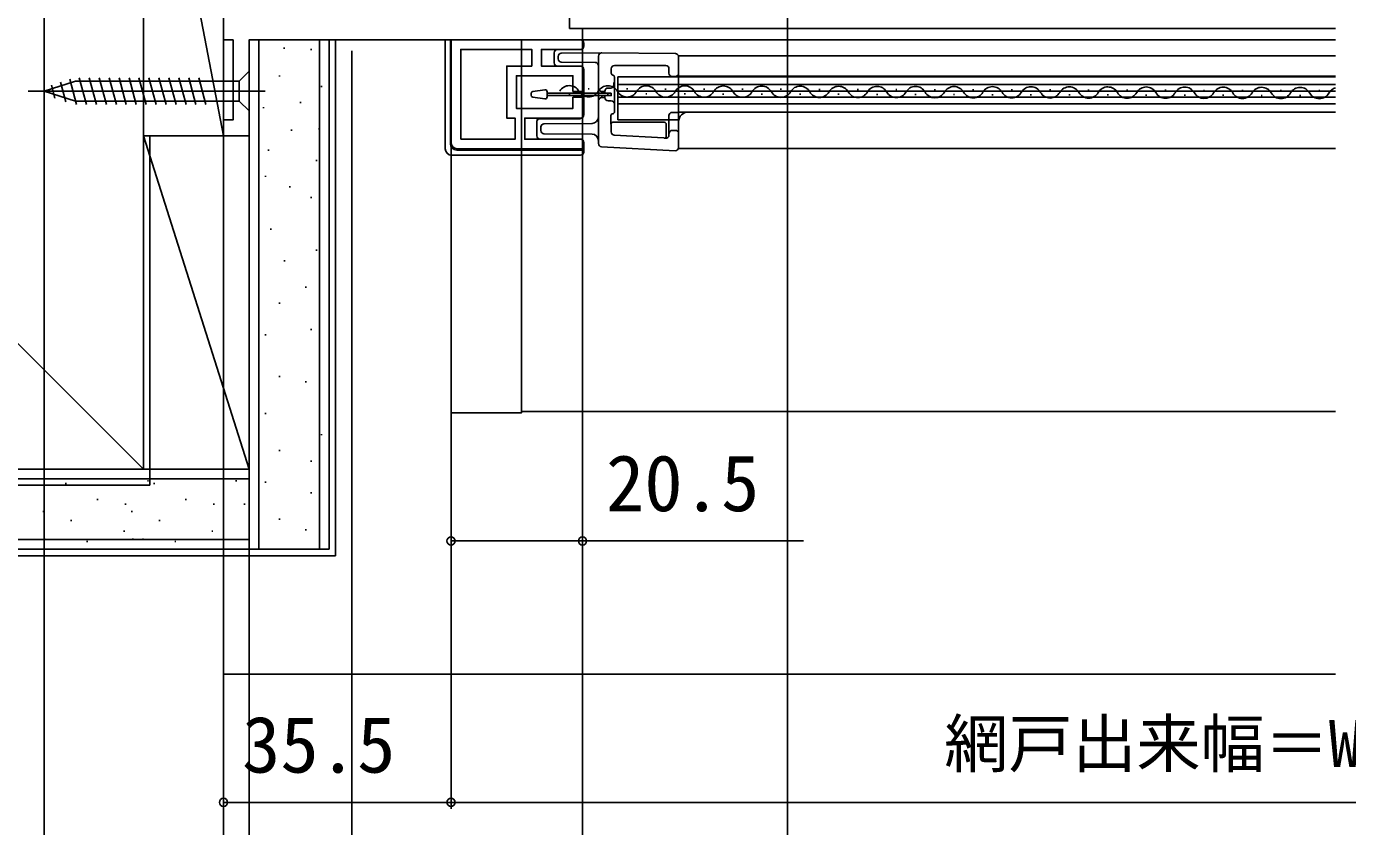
# Model space of a CAD drawing. Units: millimetres, scale not verified. Extents: x -525 to 525, y -783 to 778.
# Drawn here: x -205.8 to 0.4, y -568.5 to -443.6 of the extents above; entities that cross this region are included whole.
import ezdxf
from ezdxf.enums import TextEntityAlignment as Align

# ---------------------------------------------------------------- set-up
doc = ezdxf.new("R2010")
doc.units = ezdxf.units.MM
doc.header["$LTSCALE"] = 4
for name, color, linetype in [('0-2_YKK_11', 7, 'Continuous'), ('0-4_YKK_12', 2, 'Continuous'), ('0-5_YKK_13', 4, 'Continuous'), ('0-7_YKK_D', 6, 'Continuous'), ('0-9_YSS_K', 3, 'Continuous'), ('0-A_YSS_KE', 3, 'Continuous')]:
    doc.layers.add(name, color=color, linetype=linetype)
doc.styles.add('ＭＳ ゴシック', font='')
doc.styles.get('ＭＳ ゴシック').set_extended_font_data('MS Gothic')

msp = doc.modelspace()

# ---------------------------------------------------------------- linework, layer by layer
at = {"layer": '0-2_YKK_11'}
for points in [[(-175, -331.7), (-175, -392.3), (-203, -392.3), (-203, -395.7), (-201.1, -395.7), (-200.6, -395.2), (-200.1, -394.7), (-175, -394.7), (-175, -445.7), (-173.5, -445.7), (-173.5, -458.2), (-175, -458.2), (-175, -460.7), (-171, -460.7), (-171, -445.7), (-119, -445.7), (-119, -443.9), (-121, -443.9), (-121, -435.7), (-124.3, -435.7)], [(-119, -445.7), (-139.5, -445.7), (-139.5, -461.7)], [(-138.5, -462.7), (-119, -462.7), (-119, -461.2), (-128, -461.2), (-128, -457.9), (-119, -457.9), (-119, -454.65), (-120.5, -454.65), (-120.5, -456.4), (-129.3, -456.4), (-129.3, -451.3), (-120.5, -451.3), (-120.5, -453.75), (-119, -453.75), (-119, -449.8), (-125.4, -449.8), (-125.4, -447.2), (-119, -447.2), (-119, -445.7)]]:
    msp.add_lwpolyline(points, dxfattribs=at)
msp.add_lwpolyline([(-138, -461.2), (-138, -447.2), (-126.9, -447.2), (-126.9, -449.8), (-130.8, -449.8), (-130.8, -457.9), (-129.5, -457.9), (-129.5, -461.2)], close=True, dxfattribs=at)
msp.add_arc((-138.5, -461.7), 1, 180.00001, 269.99999, dxfattribs=at)
at = {"layer": '0-4_YKK_12'}
for p, q in [((-119.5, -443.9), (-1.5, -443.9)), ((-119.5, -445.7), (-1.5, -445.7)), ((-104, -448.17), (-104, -462.67)), ((-104, -448.17), (-1.5, -448.17)), ((-104, -451.37), (-1.5, -451.37)), ((-118.128, -453.345), (-117.928, -453.345)), ((-1.5, -451.47), (-113.5, -451.47)), ((-113.5, -458.17), (-113.5, -451.47)), ((-113.5, -452.67), (-1.5, -452.67)), ((-112.128, -453.359), (-111.928, -453.36)), ((-106.128, -453.374), (-105.928, -453.374)), ((-100.128, -453.388), (-99.928, -453.389)), ((-94.128, -453.403), (-93.928, -453.403)), ((-88.128, -453.417), (-87.928, -453.418)), ((-82.128, -453.432), (-81.929, -453.432)), ((-76.129, -453.446), (-75.929, -453.446)), ((-70.129, -453.46), (-69.929, -453.461)), ((-121.13, -454.098), (-120.93, -454.098)), ((-115.13, -454.112), (-114.93, -454.113)), ((-113.5, -453.72), (-1.5, -453.72)), ((-113.5, -454.62), (-1.5, -454.62)), ((-109.13, -454.127), (-108.93, -454.127)), ((-103.13, -454.141), (-102.93, -454.141)), ((-97.13, -454.155), (-96.93, -454.156)), ((-91.13, -454.17), (-90.93, -454.17)), ((-91.13, -454.17), (-90.93, -454.17)), ((-85.13, -454.184), (-84.93, -454.185)), ((-79.13, -454.199), (-78.93, -454.199)), ((-73.13, -454.213), (-72.93, -454.214)), ((-67.13, -454.228), (-66.93, -454.228)), ((-64.129, -453.475), (-63.929, -453.475)), ((-61.13, -454.242), (-60.93, -454.243)), ((-58.129, -453.489), (-57.929, -453.49)), ((-55.13, -454.256), (-54.93, -454.257)), ((-52.129, -453.504), (-51.929, -453.504)), ((-49.13, -454.271), (-48.93, -454.271)), ((-46.129, -453.518), (-45.929, -453.519)), ((-43.13, -454.285), (-42.93, -454.286)), ((-40.129, -453.533), (-39.929, -453.533)), ((-37.13, -454.3), (-36.93, -454.3)), ((-34.129, -453.547), (-33.929, -453.547)), ((-31.13, -454.314), (-30.93, -454.315)), ((-28.129, -453.561), (-27.929, -453.562)), ((-25.13, -454.329), (-24.93, -454.329)), ((-22.129, -453.576), (-21.929, -453.576)), ((-19.131, -454.343), (-18.931, -454.344)), ((-16.129, -453.59), (-15.929, -453.591)), ((-13.131, -454.358), (-12.931, -454.358)), ((-10.129, -453.605), (-9.929, -453.605)), ((-7.131, -454.372), (-6.931, -454.372)), ((-4.129, -453.619), (-3.929, -453.62)), ((-113.5, -455.67), (-1.5, -455.67)), ((-104, -456.97), (-1.5, -456.97)), ((-103.97, -458.17), (-113.5, -458.17)), ((-171.5, -460.7), (-171.002, -460.7)), ((-104, -462.67), (-1.5, -462.67)), ((-1.5, -503.7), (-128.5, -503.7))]:
    msp.add_line(p, q, dxfattribs=at)
for centre, radius, start, end in [((-121.031, -454.556), 1.718, 29.06471, 150.65963), ((-115.031, -454.571), 1.718, 29.06471, 150.65963), ((-109.031, -454.585), 1.718, 29.06471, 150.65963), ((-103.031, -454.6), 1.718, 29.06471, 150.65963), ((-97.031, -454.614), 1.718, 29.06471, 150.65963), ((-91.031, -454.629), 1.718, 29.06471, 150.65963), ((-85.031, -454.643), 1.718, 29.06471, 150.65963), ((-79.031, -454.657), 1.718, 29.06471, 150.65963), ((-73.031, -454.672), 1.718, 29.06471, 150.65963), ((-67.031, -454.686), 1.718, 29.06471, 150.65963), ((-61.031, -454.701), 1.718, 29.06471, 150.65963), ((-55.032, -454.715), 1.718, 29.06471, 150.65963), ((-49.032, -454.73), 1.718, 29.06471, 150.65963), ((-43.032, -454.744), 1.718, 29.06471, 150.65963), ((-37.032, -454.758), 1.718, 29.06471, 150.65963), ((-31.032, -454.773), 1.718, 29.06471, 150.65963), ((-25.032, -454.787), 1.718, 29.06471, 150.65963), ((-19.032, -454.802), 1.718, 29.06471, 150.65963), ((-13.032, -454.816), 1.718, 29.06471, 150.65963), ((-7.032, -454.831), 1.718, 29.06471, 150.65963), ((-1.032, -454.845), 1.718, 105.8054, 150.65963), ((-118.027, -452.887), 1.718, 209.06471, 330.65963), ((-112.027, -452.901), 1.718, 209.06471, 330.65963), ((-106.027, -452.916), 1.718, 209.06471, 330.65963), ((-100.027, -452.93), 1.718, 209.06471, 330.65963), ((-94.027, -452.944), 1.718, 209.06471, 330.65963), ((-88.027, -452.959), 1.718, 209.06471, 330.65963), ((-82.027, -452.973), 1.718, 209.06471, 330.65963), ((-76.027, -452.988), 1.718, 209.06471, 330.65963), ((-70.027, -453.002), 1.718, 209.06471, 330.65963), ((-64.027, -453.017), 1.718, 209.06471, 330.65963), ((-58.027, -453.031), 1.718, 209.06471, 330.65963), ((-52.027, -453.046), 1.718, 209.06471, 330.65963), ((-46.028, -453.06), 1.718, 209.06471, 330.65963), ((-40.028, -453.074), 1.718, 209.06471, 330.65963), ((-34.028, -453.089), 1.718, 209.06471, 330.65963), ((-28.028, -453.103), 1.718, 209.06471, 330.65963), ((-22.028, -453.118), 1.718, 209.06471, 330.65963), ((-16.028, -453.132), 1.718, 209.06471, 330.65963), ((-10.028, -453.147), 1.718, 209.06471, 330.65963), ((-4.028, -453.161), 1.718, 209.06471, 330.65963), ((-102.5, -458.47), 1.5, 90, 180)]:
    msp.add_arc(centre, radius, start, end, dxfattribs=at)
at = {"layer": '0-5_YKK_13'}
for p, q in [((-140.4, -462.7), (-140.4, -445.7)), ((-139.6, -445.7), (-140.4, -445.7)), ((-139.6, -461.9), (-139.6, -445.7)), ((-139.6, -461.9), (-139.6, -445.7)), ((-122.9, -447.2), (-119.3, -447.2)), ((-118.8, -446.7), (-118.8, -446.2)), ((-123.4, -449.3), (-123.4, -447.7)), ((-122.8, -448.669), (-122.8, -448.275)), ((-122.304, -447.775), (-116.004, -447.72)), ((-116.996, -449.216), (-122.304, -449.169)), ((-116.5, -452.334), (-116.5, -448.22)), ((-104, -448.32), (-104, -450.92)), ((-122.9, -449.8), (-119.3, -449.8)), ((-118.8, -450.3), (-118.8, -457.4)), ((-114.5, -450.92), (-114.5, -450.22)), ((-106, -449.72), (-114, -449.72)), ((-105.5, -450.92), (-105.5, -450.22)), ((-104, -457.32), (-104, -450.92)), ((-203, -453.7), (-198.084, -452.15)), ((-203, -453.7), (-198.084, -452.15)), ((-201.304, -454.811), (-201.853, -452.761)), ((-199.608, -455.346), (-200.421, -452.31)), ((-197.933, -455.8), (-198.989, -451.858)), ((-172.55, -452.15), (-198.084, -452.15)), ((-196.38, -455.8), (-197.506, -451.6)), ((-194.827, -455.8), (-195.953, -451.6)), ((-193.274, -455.8), (-194.4, -451.6)), ((-191.721, -455.8), (-192.847, -451.6)), ((-190.169, -455.8), (-191.294, -451.6)), ((-188.616, -455.8), (-189.741, -451.6)), ((-187.063, -455.8), (-188.188, -451.6)), ((-185.51, -455.8), (-186.635, -451.6)), ((-183.957, -455.8), (-185.082, -451.6)), ((-182.404, -455.8), (-183.529, -451.6)), ((-180.851, -455.8), (-181.976, -451.6)), ((-179.298, -455.8), (-180.423, -451.6)), ((-177.745, -455.8), (-178.871, -451.6)), ((-116.5, -453.246), (-116.5, -452.334)), ((-116.5, -454.042), (-116.5, -453.246)), ((-115, -453.22), (-114.593, -453.22)), ((-114.593, -453.22), (-114.592, -453.22)), ((-114.522, -453.22), (-114.593, -453.22)), ((-114.127, -452.334), (-114.092, -452.72)), ((-114, -451.512), (-114, -456.921)), ((-104.873, -451.42), (-105, -451.42)), ((-104.5, -451.42), (-104.873, -451.42)), ((-168.5, -453.7), (-205.5, -453.7)), ((-203, -453.7), (-198.084, -455.25)), ((-172.55, -455.25), (-198.084, -455.25)), ((-171, -456.8), (-172.55, -455.25)), ((-127.004, -454.338), (-127.004, -454.062)), ((-124.846, -453.498), (-126.746, -453.765)), ((-124.846, -454.902), (-126.746, -454.635)), ((-124.504, -454.605), (-124.504, -453.795)), ((-124.504, -454), (-114.504, -454)), ((-116.5, -454.397), (-116.5, -454.042)), ((-116.5, -455.194), (-116.5, -454.397)), ((-116.5, -456.106), (-116.5, -455.194)), ((-116, -453.744), (-115.5, -453.744)), ((-116, -453.744), (-116, -454)), ((-116, -454.4), (-116, -454.696)), ((-115.5, -454.696), (-116, -454.696)), ((-115.5, -453.72), (-115.5, -453.744)), ((-115.5, -453.744), (-115.5, -454)), ((-115.5, -454.4), (-115.5, -454.696)), ((-115.5, -454.696), (-115.5, -454.72)), ((-114.593, -455.22), (-114.522, -455.22)), ((-116.5, -461.89), (-116.5, -456.106)), ((-114.567, -458.853), (-114.567, -457.52)), ((-105.5, -460.56), (-105.5, -457.52)), ((-105, -457.02), (-104.961, -457.02)), ((-104.961, -457.02), (-104.3, -457.02)), ((-104, -457.32), (-104, -460.32)), ((-126.1, -460.7), (-126.1, -458.5)), ((-126.1, -458.5), (-126.1, -460.5)), ((-119.3, -457.9), (-125.6, -457.9)), ((-125.6, -458), (-119.3, -458)), ((-125.5, -459.846), (-125.5, -459.294)), ((-125.004, -458.794), (-117.491, -458.729)), ((-114.503, -458.917), (-114.567, -458.853)), ((-114.503, -460.076), (-114.503, -458.917)), ((-106.233, -458.553), (-114.267, -458.553)), ((-105.933, -460.748), (-105.933, -458.853)), ((-125.6, -461.2), (-119.3, -461.2)), ((-125.6, -461.2), (-119.3, -461.2)), ((-117.491, -460.411), (-125.004, -460.346)), ((-118.8, -463.2), (-118.8, -461.7)), ((-118.8, -461.7), (-118.8, -463.2)), ((-106.313, -460.98), (-114.029, -460.576)), ((-106.248, -461.048), (-106.313, -460.98)), ((-106.026, -461.06), (-106.248, -461.048)), ((-104.956, -459.82), (-104.873, -459.82)), ((-104.873, -459.82), (-104.5, -459.82)), ((-104, -460.32), (-104, -462.493)), ((-119.3, -463.7), (-139.4, -463.7)), ((-119.3, -463.7), (-139.4, -463.7)), ((-138.6, -462.9), (-118.8, -462.9)), ((-118.8, -462.9), (-138.6, -462.9)), ((-104.526, -462.992), (-116.026, -462.39))]:
    msp.add_line(p, q, dxfattribs=at)
for points in [[(-140.4, -462.7), (-140.4, -445.7), (-119.3, -445.7)], [(-116.004, -447.72), (-116, -447.72), (-104.496, -447.82)], [(-171, -450.6), (-172.55, -452.15), (-172.55, -455.25)], [(-114.504, -454), (-114.504, -454.4), (-124.504, -454.4)], [(-115, -455.22), (-114.593, -455.22), (-114.592, -455.22)]]:
    msp.add_lwpolyline(points, dxfattribs=at)
msp.add_lwpolyline([(-139.5, -445.7), (-128.5, -445.7), (-128.5, -503.9), (-139.5, -503.9)], close=True, dxfattribs=at)
for centre, radius, start, end in [((-122.9, -447.7), 0.5, 90, 180), ((-119.3, -446.2), 0.5, 0, 90), ((-119.3, -446.7), 0.5, 270, 0), ((-122.9, -449.3), 0.5, 180, 270), ((-122.3, -448.275), 0.5, 90.5, 180), ((-122.3, -448.669), 0.5, 180, 269.5), ((-117, -449.716), 0.5, 0, 89.5), ((-116, -448.22), 0.5, 90.5, 180), ((-104.5, -448.32), 0.5, 0, 89.5), ((-119.3, -450.3), 0.5, 0, 90), ((-104.5, -450.92), 0.5, 270, 0), ((-116.001, -453.245), 0.499, 180.13251, 270.13186), ((-115, -453.72), 0.5, 90, 180), ((-126.704, -454.062), 0.3, 98, 180), ((-126.704, -454.338), 0.3, 180, 262), ((-124.804, -453.795), 0.3, 360, 98), ((-124.804, -454.605), 0.3, 262, 360), ((-116.001, -455.195), 0.499, 89.86819, 179.86744), ((-115, -454.72), 0.5, 180, 270), ((-114.522, -455.72), 0.5, 359.99887, 89.99894), ((-119.3, -457.4), 0.5, 270, 0), ((-104.3, -457.32), 0.3, 0, 90), ((-125.6, -458.4), 0.5, 90, 180), ((-125.6, -458.5), 0.5, 90, 180), ((-125, -459.294), 0.5, 90.5, 180), ((-117.5, -457.729), 1, 270.5, 0), ((-125.6, -460.7), 0.5, 180, 270), ((-125.6, -460.7), 0.5, 180, 270), ((-125, -459.846), 0.5, 180, 269.5), ((-119.3, -461.7), 0.5, 0, 90), ((-119.3, -461.7), 0.5, 0, 90), ((-117.5, -461.411), 1, 0, 89.5), ((-114.003, -460.076), 0.5, 180.00166, 266.99834), ((-104.5, -460.32), 0.5, 0, 90), ((-139.4, -462.7), 1, 180, 270), ((-139.4, -462.7), 1, 180, 270), ((-138.6, -461.9), 1, 180, 270), ((-138.6, -461.9), 1, 180, 270), ((-119.3, -463.2), 0.5, 270, 0), ((-119.3, -463.2), 0.5, 270, 0), ((-116, -461.89), 0.5, 180, 267), ((-104.5, -462.493), 0.5, 267, 0)]:
    msp.add_arc(centre, radius, start, end, dxfattribs=at)
for centre, major_axis, ratio, start_param, end_param in [((-114, -450.22), (0.354, -0.354), 0.999924, 2.3562326, 3.9269527), ((-114.2, -450.92), (0.212, 0.212), 0.999924, 2.3562326, 3.7595486), ((-114.3, -451.512), (0.212, 0.212), 0.999924, 5.4978252, 6.9011413), ((-106, -450.22), (-0.354, -0.354), 0.999924, 2.3562326, 3.9269527), ((-105, -450.92), (-0.5, 0), 0.999962, 6.2831853, 7.8539816), ((-114.592, -452.72), (0.337, 0.369), 0.999579, 3.8824251, 5.452385), ((-114.267, -457.52), (0.212, -0.212), 0.999924, 2.4108916, 3.9269527), ((-114.3, -456.921), (0.212, -0.212), 0.999924, 5.5524843, 7.0685454), ((-105, -457.52), (-0.5, 0), 0.999962, 4.712389, 6.2831853), ((-114.267, -458.853), (0.212, -0.212), 0.999924, 2.3562326, 3.9269527), ((-106.233, -458.853), (-0.212, -0.212), 0.999924, 2.3562326, 3.9269527), ((-106.233, -460.748), (-0.207, 0.218), 0.99992, 2.3300547, 3.9531306), ((-106, -460.56), (-0.344, 0.363), 0.99992, 2.3300547, 3.9531306), ((-104.956, -460.32), (-0.5, 0), 0.999962, 4.712389, 6.2831853)]:
    msp.add_ellipse(centre, major_axis=major_axis, ratio=ratio, start_param=start_param, end_param=end_param, dxfattribs=at)
at = {"layer": '0-7_YKK_D'}
for p, q in [((-203, -396.2), (-203, -645.7)), ((-87, -431.7), (-87, -605.7)), ((-119, -445.8), (-119, -585.7)), ((-155, -447.427), (-155, -605.7)), ((-119, -447.427), (-119, -605.7)), ((-119, -448.427), (-119, -605.7)), ((-139.5, -454.95), (-139.5, -565.7)), ((-175, -460.45), (-175, -645.7)), ((-175, -460.7), (-175, -565.7)), ((-175, -461.2), (-175, -605.7)), ((-171, -461.2), (-171, -605.7)), ((-175, -463.7), (-175, -645.7)), ((-139.5, -462.7), (-139.5, -524.9)), ((-119, -462.95), (-119, -524.9)), ((-175, -464.7), (-175, -625.7)), ((-155, -464.7), (-155, -625.7)), ((-155, -465.7), (-155, -625.7)), ((-139.5, -511.1), (-139.5, -565.7)), ((-175, -564.7), (-139.5, -564.7)), ((-139.5, -564.7), (139.5, -564.7))]:
    msp.add_line(p, q, dxfattribs=at)
msp.add_lwpolyline([(-139.5, -523.9), (-119, -523.9), (-84.495, -523.9)], dxfattribs=at)
for centre in [(-139.5, -523.9), (-119, -523.9), (-175, -564.7), (-139.5, -564.7), (-139.5, -564.7)]:
    msp.add_circle(centre, 0.637, dxfattribs=at)
at = {"layer": '0-9_YSS_K'}
for p, q in [((-175, -460.7), (-187.501, -395.7)), ((-187.503, -512.7), (-292.503, -407.7)), ((-169.503, -525.2), (-169.503, -445.7)), ((-165.555, -446.892), (-165.555, -447.092)), ((-161.344, -447.119), (-161.344, -447.319)), ((-160.003, -525.2), (-160.003, -445.7)), ((-157.503, -526.2), (-157.503, -445.7)), ((-166.289, -451.24), (-166.289, -451.44)), ((-159.695, -452.888), (-159.695, -453.088)), ((-162.992, -455.361), (-162.992, -455.561)), ((-168.783, -456.182), (-168.783, -456.382)), ((-160.098, -459.5), (-160.098, -459.7)), ((-187.503, -460.7), (-171.003, -460.7)), ((-187.503, -512.7), (-187.503, -460.7)), ((-187.503, -460.7), (-171.003, -512.7)), ((-171.003, -512.7), (-171.003, -460.251)), ((-164.385, -459.69), (-164.385, -459.89)), ((-168.004, -462.808), (-168.004, -463.008)), ((-160.519, -464.426), (-160.519, -464.626)), ((-168.437, -466.899), (-168.437, -467.099)), ((-164.64, -468.547), (-164.64, -468.747)), ((-161.344, -470.195), (-161.344, -470.395)), ((-167.613, -475.14), (-167.613, -475.34)), ((-165.464, -480.085), (-165.464, -480.285)), ((-160.519, -478.437), (-160.519, -478.637)), ((-162.168, -484.206), (-162.168, -484.406)), ((-166.289, -486.679), (-166.289, -486.879)), ((-168.437, -491.624), (-168.437, -491.824)), ((-161.344, -490.799), (-161.344, -490.999)), ((-166.289, -498.148), (-166.289, -498.348)), ((-162.168, -498.972), (-162.168, -499.172)), ((-168.437, -503.917), (-168.437, -504.117)), ((-159.695, -507.214), (-159.695, -507.414)), ((-166.289, -509.686), (-166.289, -509.886)), ((-187.503, -512.7), (-171.003, -512.7)), ((-161.344, -511.335), (-161.344, -511.535)), ((-352.497, -514.2), (-171.003, -514.2)), ((-199.484, -514.919), (-199.684, -514.919)), ((-186.686, -514.53), (-186.886, -514.53)), ((-185.711, -514.919), (-185.911, -514.919)), ((-172.913, -514.53), (-173.113, -514.53)), ((-168.437, -514.631), (-168.437, -514.831)), ((-161.344, -516.28), (-161.344, -516.48)), ((-202.992, -519.317), (-203.192, -519.317)), ((-194.542, -517.414), (-194.742, -517.414)), ((-190.194, -518.148), (-190.394, -518.148)), ((-189.219, -519.317), (-189.419, -519.317)), ((-180.77, -517.414), (-180.969, -517.414)), ((-176.422, -518.148), (-176.621, -518.148)), ((-171.619, -518.148), (-171.819, -518.148)), ((-198.663, -520.711), (-198.863, -520.711)), ((-184.89, -520.711), (-185.09, -520.711)), ((-166.289, -520.401), (-166.289, -520.601)), ((-190.422, -522.359), (-190.622, -522.359)), ((-176.649, -522.359), (-176.849, -522.359)), ((-162.168, -522.049), (-162.168, -522.249)), ((-352.497, -523.7), (-171.003, -523.7)), ((-202.802, -523.605), (-203.002, -523.605)), ((-196.191, -524.007), (-196.391, -524.007)), ((-189.029, -523.605), (-189.229, -523.605)), ((-187.466, -523.605), (-187.666, -523.605)), ((-182.418, -524.007), (-182.618, -524.007)), ((-175.003, -525.2), (-175.003, -544.7)), ((-352.497, -526.2), (-157.503, -526.2)), ((-175.003, -544.7), (-1.5, -544.7))]:
    msp.add_line(p, q, dxfattribs=at)
msp.add_lwpolyline([(-187.501, -460.7), (-187.501, -395.7), (-175.001, -395.7), (-175, -460.7)], close=True, dxfattribs=at)
at = {"layer": '0-A_YSS_KE'}
for p, q in [((-171.003, -525.2), (-171.003, -445.7)), ((-158.503, -445.7), (-171.003, -445.7)), ((-158.503, -525.2), (-158.503, -445.7)), ((-186.503, -460.7), (-186.503, -515.2)), ((-352.497, -512.7), (-171.003, -512.7)), ((-171.003, -525.2), (-171.003, -512.7)), ((-186.503, -515.2), (-352.497, -515.2)), ((-352.497, -525.2), (-171.003, -525.2)), ((-158.503, -525.2), (-171.003, -525.2))]:
    msp.add_line(p, q, dxfattribs=at)
msp.add_lwpolyline([(-292.503, -407.7), (-187.503, -407.7), (-187.503, -512.7), (-292.503, -512.7)], dxfattribs=at)

# ---------------------------------------------------------------- texts
at = {"layer": '0-7_YKK_D', "style": 'ＭＳ ゴシック'}
for s, height, p in [('20.5', 8.798, (-115.336, -521.9)), ('35.5', 8.798, (-172.114, -562.7)), ('網戸出来幅＝W－71', 7.331, (-62.557, -561.393))]:
    msp.add_text(s, height=height, dxfattribs=at).set_placement(p, align=Align.BOTTOM_LEFT)

doc.saveas('drawing.dxf')
